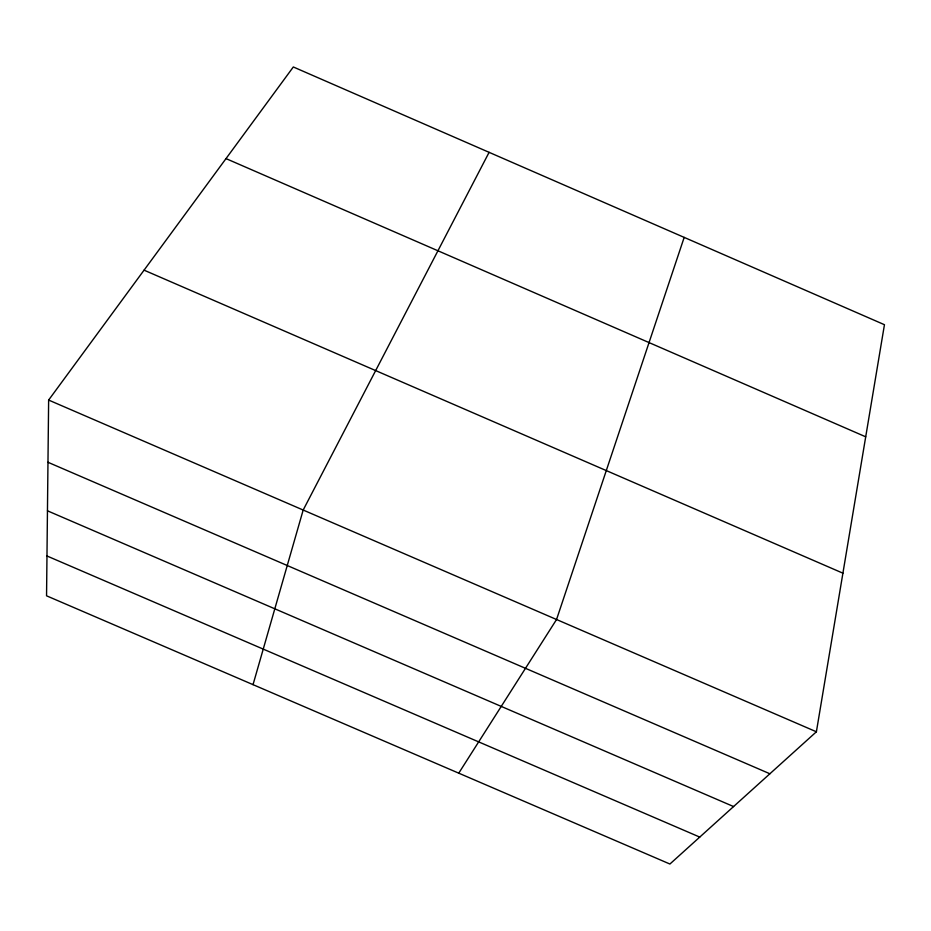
<?xml version="1.0" encoding="UTF-8"?>
<svg xmlns="http://www.w3.org/2000/svg" width="931" height="931" viewBox="0 0 931 931"><rect width="100%" height="100%" fill="white"/><g stroke="black" fill="none" stroke-linecap="round" stroke-linejoin="round"><path stroke-width="1.4" d="M48.633 400.062L46.55 595.805L669.913 864.026L816.394 731.778L884.45 324.71L293.323 66.974L48.633 400.062L816.394 731.778M253.034 684.646L303.18 510.037L489.101 152.335M684.18 237.393L556.552 619.511L458.75 773.172M47.458 510.805L733.57 806.549M46.981 555.982L699.74 837.085M47.97 462.276L769.879 773.766M226.012 158.607L865.714 436.814M144.061 270.165L842.916 573.182"/></g></svg>
